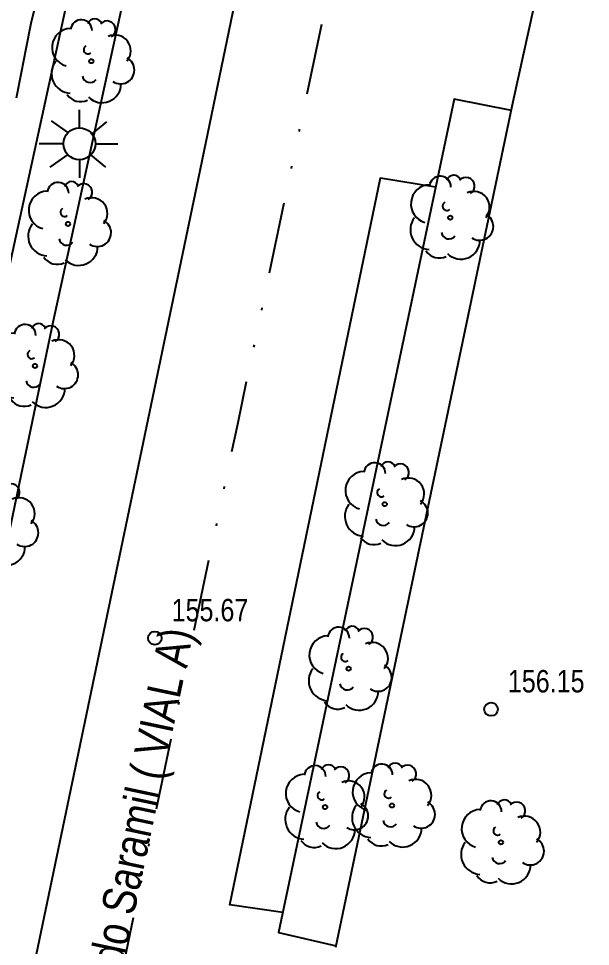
# Model space of a CAD drawing. Header units: metres. Extents: x 523239 to 523998, y 4669208 to 4669802.
# Drawn here: x 523836.81 to 523862.31, y 4669648.35 to 4669689.7 of the extents above; entities that cross this region are included whole.
import ezdxf

# ---------------------------------------------------------------- set-up
doc = ezdxf.new("R2010")
doc.units = ezdxf.units.M
doc.header["$MEASUREMENT"] = 0
doc.linetypes.add('MORSE_D', pattern=[31.75, 12.7, -6.35, 0, -6.35, 0, -6.35])
for name, color, linetype in [('031006 Cota terreno', 9, 'Continuous'), ('032015 Curva cada 5 m', 34, 'Continuous'), ('033006 Texto cota terreno', 9, 'Continuous'), ('063001 Texto via urbana', 7, 'Continuous'), ('072004 Bordillo Acera', 1, 'Continuous'), ('082001 Valla Alambrada', 7, 'ALAMBRADA'), ('082002 Muro Tapia', 6, 'Continuous'), ('082003 Puerta', 7, 'Continuous'), ('101001 Arbol', 3, 'Continuous'), ('141002 Farola pie', 7, 'Continuous'), ('192009 Grandes aparcamientos', 9, 'Continuous'), ('202001 Eje Calle', 254, 'MORSE_D')]:
    doc.layers.add(name, color=color, linetype=linetype)
doc.styles.get("Standard").update_dxf_attribs({"font": 'arial.ttf'})
doc.linetypes.add('ALAMBRADA', pattern='A,3,[131,GEOGRAMA.SHX,S=0.5,R=0,X=0,Y=0],3', length=6)

# ---------------------------------------------------------------- blocks, each defined once
blk = doc.blocks.new('COTAP')
at = {"color": 0}
blk.add_circle((0, 0), 0.3, dxfattribs=at)
blk = doc.blocks.new('FAROLA')
at = {"color": 0}
for p, q in [((0, 0.71), (0, 1.51)), ((-1.26, 1.02), (-0.51, 0.49)), ((1.21, 0.98), (0.553, 0.446)), ((-0.71, 0), (-1.79, 0)), ((0.71, 0), (1.71, 0)), ((-1.3, -1.04), (-0.51, -0.48)), ((0, -0.71), (0, -1.51)), ((1.17, -1.04), (0.511, -0.493))]:
    blk.add_line(p, q, dxfattribs=at)
blk.add_circle((0, 0), 0.71, dxfattribs=at)
blk = doc.blocks.new('ARBOL')
at = {"color": 0}
blk.add_circle((0, 0), 0.0939, dxfattribs=at)
for centre, radius, start, end in [((-0.448, 1.368), 0.48, 359.2878, 173.6078), ((0.156, 1.551), 0.336, 23.1565, 160.4665), ((0.701, 1.409), 0.384, 301.578, 139.328), ((-0.902, 0.61), 0.852, 92.28, 254.58), ((1.05, 0.46), 0.708, 319.8556, 114.7656), ((-0.146, 0.514), 0.192, 119.14, 310.56), ((1.31, -0.398), 0.612, 235.5275, 62.0275), ((-0.89, -0.542), 0.888, 142.64, 266.54), ((-0.062, -0.614), 0.336, 189.64, 323.88), ((0.478, -0.998), 0.852, 224.67, 0.24), ((-0.482, -1.082), 0.72, 213.78, 295.32)]:
    blk.add_arc(centre, radius, start, end, dxfattribs=at)

msp = doc.modelspace()

# ---------------------------------------------------------------- linework, layer by layer
at = {"layer": '032015 Curva cada 5 m', "elevation": 155}
msp.add_lwpolyline([(523836.73, 4669686.17), (523836.95, 4669687.29), (523837.16, 4669688.37), (523837.37, 4669689.5), (523837.63, 4669690.52)], dxfattribs=at)
at = {"layer": '072004 Bordillo Acera', "flags": 128}
for points in [[(523861.175, 4669785), (523857.83, 4669768.92), (523852.83, 4669745.12), (523848.86, 4669726.33), (523843.09, 4669697.88), (523838.35, 4669676.16), (523832.24, 4669646.96), (523826.53, 4669619.54), (523822.61, 4669600.74), (523817.18, 4669574.99), (523811.15, 4669546.71), (523805.64, 4669519.81), (523808.82, 4669514.43), (523805.6, 4669504.54), (523802.67, 4669497.09), (523799.49, 4669489.49), (523794.86, 4669480.28), (523787.69, 4669467.8), (523781.24, 4669466.56), (523775.34, 4669458.01), (523768.58, 4669449.93), (523760.58, 4669441.4), (523751.77, 4669433.36), (523750.41, 4669432.28)], [(523858.79, 4669685.61), (523856.24, 4669686.11), (523848.4, 4669648.97), (523850.97, 4669648.38)]]:
    msp.add_lwpolyline(points, dxfattribs=at)
at = {"layer": '082001 Valla Alambrada', "flags": 128}
msp.add_lwpolyline([(523633.14, 4669405.89), (523635.97, 4669392.67), (523639.23, 4669379.36), (523641.32, 4669372.55), (523641.63, 4669371.69), (523641.99, 4669370.82), (523642.37, 4669370), (523642.81, 4669369.18), (523643.28, 4669368.38), (523643.78, 4669367.6), (523644.32, 4669366.85), (523644.89, 4669366.13), (523645.51, 4669365.44), (523646.15, 4669364.76), (523646.82, 4669364.12), (523647.58, 4669363.44), (523648.35, 4669362.81), (523649.14, 4669362.23), (523649.97, 4669361.68), (523650.83, 4669361.17), (523651.71, 4669360.69), (523652.61, 4669360.28), (523653.53, 4669359.9), (523654.47, 4669359.56), (523655.41, 4669359.27), (523656.39, 4669359.03), (523657.12, 4669358.87), (523657.86, 4669358.76), (523658.61, 4669358.66), (523659.39, 4669358.6), (523659.74, 4669358.58), (523661.72, 4669358.55), (523666.3, 4669359.6), (523671.74, 4669361.5), (523674.62, 4669362.78), (523675.43, 4669363.32), (523677.05, 4669365.3), (523680.08, 4669370.62), (523674.98, 4669373.6), (523679.1, 4669380.54), (523684.34, 4669377.09), (523686.05, 4669379.38), (523689.63, 4669384.34), (523692.72, 4669388.04), (523695.88, 4669390.98), (523702.52, 4669397.55), (523711.25, 4669404.38), (523712.74, 4669410.87), (523725.06, 4669417.93), (523734.93, 4669423.65), (523742.26, 4669428.93), (523750.19, 4669435.22), (523758.86, 4669443.14), (523766.75, 4669451.55), (523773.39, 4669459.49), (523779.8, 4669468.77), (523786.13, 4669469.99), (523792.71, 4669481.44), (523797.27, 4669490.51), (523800.41, 4669498.01), (523803.3, 4669505.37), (523806.16, 4669514.14), (523803.06, 4669519.38), (523808.76, 4669547.21), (523814.79, 4669575.5), (523820.22, 4669601.24), (523824.14, 4669620.04), (523829.85, 4669647.46), (523835.96, 4669676.67), (523840.7, 4669698.38), (523846.47, 4669726.83), (523850.44, 4669745.62), (523855.44, 4669769.42), (523858.68, 4669785)], dxfattribs=at)
at = {"layer": '082002 Muro Tapia', "flags": 128}
msp.add_lwpolyline([(523850.96, 4669648.32), (523858.87, 4669686.01)], dxfattribs=at)
at = {"layer": '082003 Puerta', "flags": 128}
msp.add_lwpolyline([(523858.87, 4669686.01), (523860.48, 4669693.36)], dxfattribs=at)
at = {"layer": '192009 Grandes aparcamientos', "flags": 128}
for points in [[(523865.86, 4669785), (523860.76, 4669759.05), (523856.01, 4669736.18), (523849.9, 4669707.1), (523844.9, 4669682.91), (523838.93, 4669654.32), (523834.45, 4669632.99), (523829.52, 4669633.9)], [(523848.59, 4669649.87), (523846.23, 4669650.2), (523852.95, 4669682.61), (523855.41, 4669682.2)]]:
    msp.add_lwpolyline(points, dxfattribs=at)
at = {"layer": '202001 Eje Calle', "ltscale": 0.25, "flags": 128}
msp.add_lwpolyline([(523870.371, 4669785), (523867.56, 4669771.66), (523864.46, 4669757.35), (523854.01, 4669707.01), (523846.57, 4669671.61), (523838.21, 4669631.97), (523830.8, 4669596.49), (523822.053, 4669554.99)], dxfattribs=at)

# ---------------------------------------------------------------- block references
at = {"layer": '031006 Cota terreno'}
for p in [(523842.89, 4669662.09, 155.67), (523857.88, 4669658.92, 156.15)]:
    msp.add_blockref('COTAP', p, dxfattribs=at)
at = {"layer": '101001 Arbol'}
for p in [(523840.06, 4669687.8), (523856.06, 4669680.83), (523839.02, 4669680.55), (523837.55, 4669674.22), (523853.14, 4669668.06), (523835.78, 4669667.18), (523851.53, 4669660.73), (523850.48, 4669654.56), (523853.46, 4669654.63), (523858.32, 4669652.99)]:
    msp.add_blockref('ARBOL', p, dxfattribs=at)
at = {"layer": '141002 Farola pie'}
msp.add_blockref('FAROLA', (523839.53, 4669684.12), dxfattribs=at)

# ---------------------------------------------------------------- texts
at = {"layer": '033006 Texto cota terreno', "width": 0.8}
for s, p in [('155.67', (523843.64, 4669662.84, 155.67)), ('156.15', (523858.63, 4669659.67, 156.15))]:
    msp.add_text(s, height=1, dxfattribs=at).set_placement(p)
at = {"layer": '063001 Texto via urbana', "width": 0.8}
msp.add_text('Rúa  do Saramil ( VIAL A)', height=1.5, rotation=78.0918, dxfattribs=at).set_placement((523840.641, 4669643.487))

doc.saveas('drawing.dxf')
